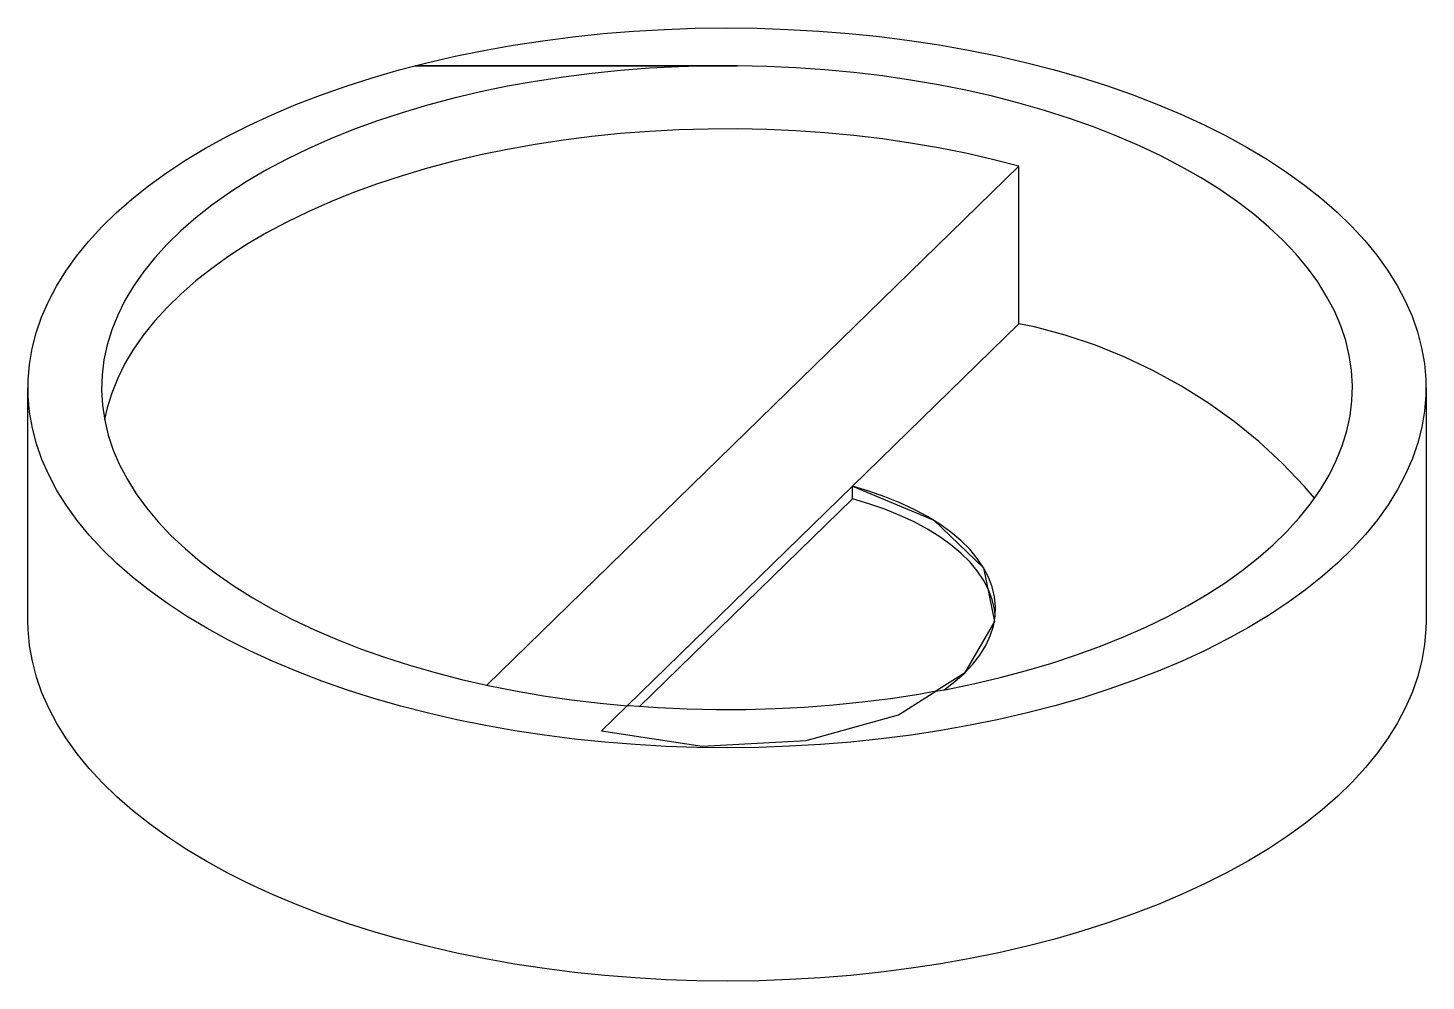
# Model space of a CAD drawing. Extents: x -19 to 19, y -8.8 to 17.1.
import ezdxf

# ---------------------------------------------------------------- set-up
doc = ezdxf.new("R2010")
doc.units = 0
doc.layers.add('L0D0_0', color=1, linetype='CONTINUOUS')

msp = doc.modelspace()

# ---------------------------------------------------------------- linework, layer by layer
at = {"layer": 'L0D0_0'}
for points in [[(0.022, -2.5), (-0.818, -2.491), (-1.657, -2.463), (-2.493, -2.415), (-3.323, -2.349), (-4.148, -2.264), (-4.964, -2.16), (-5.77, -2.038), (-6.565, -1.897), (-7.347, -1.739), (-8.115, -1.562), (-8.867, -1.369), (-9.602, -1.158), (-10.318, -0.931), (-11.013, -0.688), (-11.687, -0.429), (-12.339, -0.156), (-12.966, 0.133), (-13.567, 0.435), (-14.142, 0.751), (-14.69, 1.079), (-15.208, 1.42), (-15.697, 1.772), (-16.155, 2.135), (-16.582, 2.509), (-16.976, 2.891), (-17.337, 3.282), (-17.664, 3.681), (-17.956, 4.087), (-18.213, 4.499), (-18.435, 4.917), (-18.62, 5.339), (-18.769, 5.765), (-18.881, 6.194), (-18.957, 6.625), (-18.995, 7.058), (-18.996, 7.491), (-18.96, 7.923), (-18.886, 8.355), (-18.776, 8.784), (-18.629, 9.21), (-18.445, 9.633), (-18.226, 10.051), (-17.971, 10.463), (-17.68, 10.87), (-17.355, 11.269), (-16.996, 11.66), (-16.604, 12.043), (-16.179, 12.417), (-15.722, 12.78), (-15.235, 13.133), (-14.718, 13.475), (-14.172, 13.804), (-13.598, 14.12), (-12.998, 14.423), (-12.372, 14.713), (-11.723, 14.987), (-11.05, 15.247), (-10.355, 15.491), (-9.64, 15.718), (-8.907, 15.93), (-8.481, 16.04), (0.283, 16.04), (-0.514, 16.038), (-1.31, 16.016), (-2.103, 15.974), (-2.891, 15.914), (-3.673, 15.835), (-4.447, 15.737), (-5.211, 15.62), (-5.964, 15.485), (-6.704, 15.332), (-7.429, 15.161), (-8.137, 14.973), (-8.828, 14.768), (-9.499, 14.547), (-10.15, 14.31), (-10.778, 14.057), (-11.382, 13.789), (-11.961, 13.508), (-12.514, 13.212), (-13.04, 12.903), (-13.537, 12.582), (-14.004, 12.25), (-14.44, 11.906), (-14.845, 11.553), (-15.217, 11.189), (-15.555, 10.818), (-15.86, 10.438), (-16.129, 10.052), (-16.363, 9.66), (-16.561, 9.262), (-16.723, 8.86), (-16.848, 8.455), (-16.936, 8.047), (-16.986, 7.637), (-17, 7.226), (-16.976, 6.816), (-16.914, 6.407), (-16.816, 6), (-16.68, 5.595), (-16.508, 5.194), (-16.299, 4.798), (-16.055, 4.407), (-15.775, 4.023), (-15.461, 3.646), (-15.113, 3.276), (-14.731, 2.916), (-14.317, 2.565), (-13.872, 2.225), (-13.396, 1.895), (-12.891, 1.578), (-12.357, 1.273), (-11.796, 0.981), (-11.21, 0.703), (-10.598, 0.44), (-9.963, 0.192), (-9.307, -0.041), (-8.63, -0.258), (-7.934, -0.458), (-7.22, -0.641), (-6.491, -0.806), (-5.747, -0.954), (-4.991, -1.084), (-4.224, -1.195), (-3.448, -1.288), (-2.709, -1.358), (-3.407, -2.039), (-0.677, -2.458), (2.156, -2.306), (4.661, -1.608), (5.674, -0.965), (5.964, -0.913), (6.704, -0.76), (7.429, -0.59), (8.137, -0.402), (8.828, -0.197), (9.499, 0.025), (10.15, 0.262), (10.778, 0.515), (11.382, 0.782), (11.961, 1.064), (12.514, 1.36), (13.04, 1.668), (13.537, 1.989), (14.004, 2.322), (14.44, 2.666), (14.845, 3.019), (15.217, 3.382), (15.555, 3.754), (15.86, 4.133), (16.129, 4.52), (16.363, 4.912), (16.561, 5.31), (16.723, 5.712), (16.848, 6.117), (16.936, 6.525), (16.986, 6.935), (17, 7.345), (16.976, 7.756), (16.914, 8.165), (16.816, 8.572), (16.68, 8.977), (16.508, 9.378), (16.299, 9.774), (16.055, 10.165), (15.775, 10.549), (15.461, 10.926), (15.113, 11.296), (14.731, 11.656), (14.317, 12.007), (13.872, 12.347), (13.396, 12.677), (12.891, 12.994), (12.357, 13.299), (11.796, 13.591), (11.21, 13.868), (10.598, 14.132), (9.963, 14.38), (9.307, 14.613), (8.63, 14.83), (7.934, 15.03), (7.22, 15.213), (6.491, 15.378), (5.747, 15.526), (4.991, 15.656), (4.224, 15.767), (3.448, 15.86), (2.663, 15.933), (1.874, 15.988), (1.08, 16.024), (0.283, 16.04), (-8.481, 16.04), (-8.156, 16.124), (-7.389, 16.301), (-6.607, 16.461), (-5.813, 16.602), (-5.007, 16.726), (-4.191, 16.831), (-3.367, 16.917), (-2.537, 16.984), (-1.701, 17.032), (-0.863, 17.062), (-0.022, 17.072), (0.818, 17.063), (1.657, 17.034), (2.493, 16.987), (3.323, 16.921), (4.148, 16.836), (4.964, 16.732), (5.77, 16.609), (6.565, 16.469), (7.347, 16.31), (8.115, 16.134), (8.867, 15.941), (9.602, 15.73), (10.318, 15.503), (11.013, 15.26), (11.687, 15.001), (12.339, 14.727), (12.966, 14.439), (13.567, 14.137), (14.142, 13.821), (14.69, 13.492), (15.208, 13.152), (15.697, 12.799), (16.155, 12.436), (16.582, 12.063), (16.976, 11.681), (17.337, 11.29), (17.664, 10.891), (17.956, 10.485), (18.213, 10.073), (18.435, 9.655), (18.62, 9.233), (18.769, 8.807), (18.881, 8.378), (18.957, 7.946), (18.995, 7.514), (18.996, 7.081), (18.96, 6.648), (18.886, 6.217), (18.776, 5.788), (18.629, 5.362), (18.445, 4.939), (18.226, 4.521), (17.971, 4.109), (17.68, 3.702), (17.355, 3.303), (16.996, 2.912), (16.604, 2.529), (16.179, 2.155), (15.722, 1.791), (15.235, 1.439), (14.718, 1.097), (14.172, 0.768), (13.598, 0.452), (12.998, 0.148), (12.372, -0.141), (11.723, -0.415), (11.05, -0.675), (10.355, -0.919), (9.64, -1.147), (8.907, -1.358), (8.156, -1.552), (7.389, -1.73), (6.607, -1.889), (5.813, -2.031), (5.007, -2.154), (4.191, -2.259), (3.367, -2.345), (2.537, -2.412), (1.701, -2.46), (0.863, -2.49)], [(-0.283, -1.469), (-1.08, -1.452), (-1.874, -1.416), (-2.663, -1.362), (-2.709, -1.358), (3.407, 4.611), (5.618, 3.686), (6.974, 2.396), (7.269, 0.937), (6.456, -0.469), (5.674, -0.965), (5.211, -1.048), (4.447, -1.165), (3.673, -1.263), (2.891, -1.342), (2.103, -1.402), (1.31, -1.444), (0.514, -1.466)]]:
    msp.add_lwpolyline(points, close=True, dxfattribs=at)
for points in [[(5.905, -0.924), (5.906, -0.924), (6.197, -0.702), (6.456, -0.469), (6.683, -0.227), (6.875, 0.022), (7.033, 0.278), (7.155, 0.539), (7.24, 0.804), (7.288, 1.071), (7.299, 1.339), (7.273, 1.607), (7.21, 1.874), (7.11, 2.137), (6.974, 2.396), (6.803, 2.65), (6.596, 2.896), (6.357, 3.134), (6.084, 3.363), (5.781, 3.582), (5.448, 3.788), (5.088, 3.982), (4.701, 4.162), (4.291, 4.327), (3.859, 4.477), (3.407, 4.611), (7.934, 9.029), (7.934, 13.315), (7.22, 13.498), (6.491, 13.664), (5.747, 13.812), (4.991, 13.941), (4.224, 14.053), (3.448, 14.145), (2.663, 14.219), (1.874, 14.274), (1.08, 14.31), (0.283, 14.326), (-0.514, 14.323), (-1.31, 14.301), (-2.103, 14.26), (-2.891, 14.2), (-3.673, 14.12), (-4.447, 14.022), (-5.211, 13.906), (-5.964, 13.771), (-6.704, 13.618), (-7.429, 13.447), (-8.137, 13.259), (-8.828, 13.054), (-9.499, 12.833), (-10.15, 12.596), (-10.778, 12.343), (-11.382, 12.075), (-11.961, 11.793), (-12.514, 11.498), (-13.04, 11.189), (-13.537, 10.868), (-14.004, 10.535), (-14.44, 10.192), (-14.845, 9.838), (-15.217, 9.475), (-15.555, 9.104), (-15.86, 8.724), (-16.129, 8.338), (-16.363, 7.945), (-16.561, 7.548), (-16.723, 7.146), (-16.848, 6.74), (-16.918, 6.429)], [(7.934, 13.315), (-6.527, -0.799)], [(15.971, 4.286), (15.69, 4.615), (15.091, 5.237), (14.455, 5.823), (13.785, 6.369), (13.083, 6.873), (12.352, 7.335), (11.595, 7.752), (10.814, 8.122), (10.012, 8.445), (9.192, 8.719), (8.357, 8.943), (7.934, 9.029)], [(19, 7.286), (19, 0.943), (18.996, 0.738), (18.96, 0.305), (18.886, -0.126), (18.776, -0.555), (18.629, -0.981), (18.445, -1.404), (18.226, -1.822), (17.971, -2.234), (17.68, -2.641), (17.355, -3.04), (16.996, -3.431), (16.604, -3.814), (16.179, -4.188), (15.722, -4.552), (15.235, -4.904), (14.718, -5.246), (14.172, -5.575), (13.598, -5.891), (12.998, -6.195), (12.372, -6.484), (11.723, -6.758), (11.05, -7.018), (10.355, -7.262), (9.64, -7.49), (8.907, -7.701), (8.156, -7.895), (7.389, -8.073), (6.607, -8.232), (5.813, -8.374), (5.007, -8.497), (4.191, -8.602), (3.367, -8.688), (2.537, -8.755), (1.701, -8.804), (0.863, -8.833), (0.022, -8.843), (-0.818, -8.834), (-1.657, -8.806), (-2.493, -8.758), (-3.323, -8.692), (-4.148, -8.607), (-4.964, -8.503), (-5.77, -8.381), (-6.565, -8.24), (-7.347, -8.082), (-8.115, -7.905), (-8.867, -7.712), (-9.602, -7.501), (-10.318, -7.274), (-11.013, -7.031), (-11.687, -6.772), (-12.339, -6.499), (-12.966, -6.21), (-13.567, -5.908), (-14.142, -5.592), (-14.69, -5.264), (-15.208, -4.923), (-15.697, -4.571), (-16.155, -4.208), (-16.582, -3.834), (-16.976, -3.452), (-17.337, -3.061), (-17.664, -2.662), (-17.956, -2.256), (-18.213, -1.844), (-18.435, -1.426), (-18.62, -1.004), (-18.769, -0.578), (-18.881, -0.149), (-18.957, 0.282), (-18.995, 0.715), (-19, 0.943), (-19, 7.286)], [(3.407, 4.268), (3.407, 4.611)], [(7.292, 1.114), (7.273, 1.265), (7.21, 1.531), (7.11, 1.794), (6.974, 2.053), (6.803, 2.307), (6.596, 2.553), (6.357, 2.792), (6.084, 3.02), (5.781, 3.239), (5.448, 3.445), (5.088, 3.639), (4.701, 3.819), (4.291, 3.985), (3.859, 4.134), (3.407, 4.268), (-2.383, -1.383)]]:
    msp.add_lwpolyline(points, dxfattribs=at)

doc.saveas('drawing.dxf')
